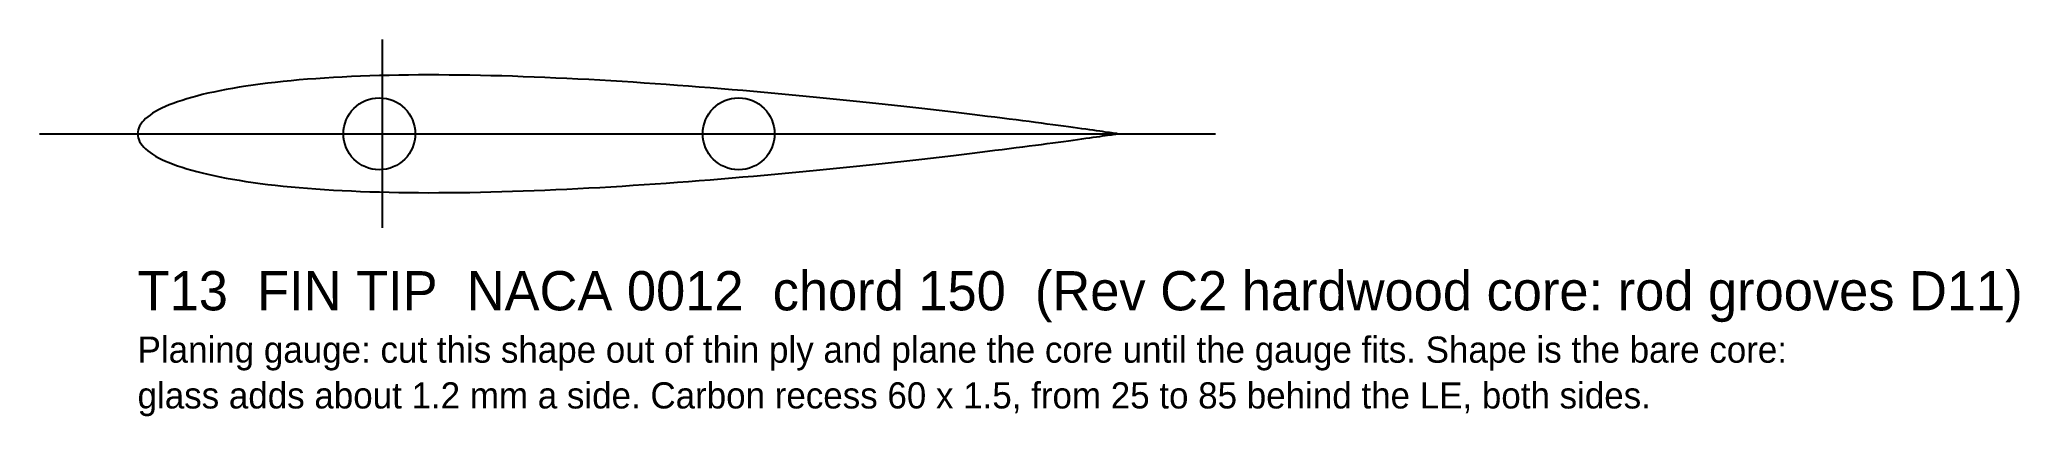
# Model space of a CAD drawing. Extents: x -15 to 288, y -43 to 14.
import ezdxf

# ---------------------------------------------------------------- set-up
doc = ezdxf.new("R2010")
doc.units = 0

msp = doc.modelspace()

# ---------------------------------------------------------------- linework, layer by layer
at = {"layer": 'CHORDLINE'}
msp.add_lwpolyline([(-15, 0), (165, 0)], dxfattribs=at)
at = {"layer": 'FOIL'}
msp.add_lwpolyline([(150, 0), (149.981, 0.003), (149.923, 0.011), (149.828, 0.025), (149.694, 0.044), (149.522, 0.069), (149.311, 0.1), (149.063, 0.136), (148.777, 0.177), (148.454, 0.223), (148.093, 0.275), (147.694, 0.332), (147.258, 0.394), (146.786, 0.461), (146.277, 0.533), (145.731, 0.609), (145.149, 0.691), (144.532, 0.776), (143.879, 0.867), (143.19, 0.961), (142.467, 1.06), (141.71, 1.163), (140.918, 1.27), (140.093, 1.381), (139.234, 1.495), (138.343, 1.613), (137.419, 1.734), (136.463, 1.859), (135.476, 1.986), (134.458, 2.117), (133.41, 2.25), (132.332, 2.386), (131.225, 2.524), (130.089, 2.665), (128.924, 2.807), (127.733, 2.952), (126.514, 3.099), (125.269, 3.247), (123.998, 3.396), (122.702, 3.547), (121.382, 3.7), (120.038, 3.853), (118.671, 4.007), (117.282, 4.162), (115.872, 4.317), (114.44, 4.473), (112.988, 4.629), (111.517, 4.785), (110.027, 4.94), (108.52, 5.096), (106.995, 5.251), (105.454, 5.405), (103.897, 5.559), (102.325, 5.712), (100.74, 5.863), (99.141, 6.014), (97.53, 6.162), (95.908, 6.309), (94.275, 6.454), (92.632, 6.598), (90.98, 6.738), (89.32, 6.877), (87.652, 7.013), (85.979, 7.146), (84.299, 7.276), (82.615, 7.403), (80.927, 7.526), (79.236, 7.646), (77.542, 7.762), (75.848, 7.875), (74.152, 7.983), (72.458, 8.086), (70.764, 8.186), (69.073, 8.28), (67.385, 8.369), (65.701, 8.454), (64.021, 8.532), (62.348, 8.606), (60.68, 8.674), (59.02, 8.736), (57.368, 8.791), (55.725, 8.841), (54.092, 8.884), (52.47, 8.921), (50.859, 8.951), (49.26, 8.974), (47.675, 8.99), (46.103, 8.999), (44.546, 9.001), (43.005, 8.995), (41.48, 8.982), (39.973, 8.962), (38.483, 8.934), (37.012, 8.898), (35.56, 8.855), (34.128, 8.804), (32.718, 8.745), (31.329, 8.678), (29.962, 8.604), (28.618, 8.521), (27.298, 8.431), (26.002, 8.334), (24.731, 8.228), (23.486, 8.115), (22.267, 7.994), (21.076, 7.865), (19.911, 7.73), (18.775, 7.586), (17.668, 7.436), (16.59, 7.278), (15.542, 7.114), (14.524, 6.942), (13.537, 6.764), (12.581, 6.58), (11.657, 6.388), (10.766, 6.191), (9.907, 5.987), (9.082, 5.778), (8.29, 5.563), (7.533, 5.342), (6.81, 5.116), (6.121, 4.884), (5.468, 4.648), (4.851, 4.406), (4.269, 4.16), (3.723, 3.909), (3.214, 3.654), (2.742, 3.395), (2.306, 3.131), (1.907, 2.864), (1.546, 2.593), (1.223, 2.318), (0.937, 2.04), (0.689, 1.758), (0.478, 1.473), (0.306, 1.184), (0.172, 0.893), (0.077, 0.598), (0.019, 0.301), (0, 0), (0.019, -0.301), (0.077, -0.598), (0.172, -0.893), (0.306, -1.184), (0.478, -1.473), (0.689, -1.758), (0.937, -2.04), (1.223, -2.318), (1.546, -2.593), (1.907, -2.864), (2.306, -3.131), (2.742, -3.395), (3.214, -3.654), (3.723, -3.909), (4.269, -4.16), (4.851, -4.406), (5.468, -4.648), (6.121, -4.884), (6.81, -5.116), (7.533, -5.342), (8.29, -5.563), (9.082, -5.778), (9.907, -5.987), (10.766, -6.191), (11.657, -6.388), (12.581, -6.58), (13.537, -6.764), (14.524, -6.942), (15.542, -7.114), (16.59, -7.278), (17.668, -7.436), (18.775, -7.586), (19.911, -7.73), (21.076, -7.865), (22.267, -7.994), (23.486, -8.115), (24.731, -8.228), (26.002, -8.334), (27.298, -8.431), (28.618, -8.521), (29.962, -8.604), (31.329, -8.678), (32.718, -8.745), (34.128, -8.804), (35.56, -8.855), (37.012, -8.898), (38.483, -8.934), (39.973, -8.962), (41.48, -8.982), (43.005, -8.995), (44.546, -9.001), (46.103, -8.999), (47.675, -8.99), (49.26, -8.974), (50.859, -8.951), (52.47, -8.921), (54.092, -8.884), (55.725, -8.841), (57.368, -8.791), (59.02, -8.736), (60.68, -8.674), (62.348, -8.606), (64.021, -8.532), (65.701, -8.454), (67.385, -8.369), (69.073, -8.28), (70.764, -8.186), (72.458, -8.086), (74.152, -7.983), (75.848, -7.875), (77.542, -7.762), (79.236, -7.646), (80.927, -7.526), (82.615, -7.403), (84.299, -7.276), (85.979, -7.146), (87.652, -7.013), (89.32, -6.877), (90.98, -6.738), (92.632, -6.598), (94.275, -6.454), (95.908, -6.309), (97.53, -6.162), (99.141, -6.014), (100.74, -5.863), (102.325, -5.712), (103.897, -5.559), (105.454, -5.405), (106.995, -5.251), (108.52, -5.096), (110.027, -4.94), (111.517, -4.785), (112.988, -4.629), (114.44, -4.473), (115.872, -4.317), (117.282, -4.162), (118.671, -4.007), (120.038, -3.853), (121.382, -3.7), (122.702, -3.547), (123.998, -3.396), (125.269, -3.247), (126.514, -3.099), (127.733, -2.952), (128.924, -2.807), (130.089, -2.665), (131.225, -2.524), (132.332, -2.386), (133.41, -2.25), (134.458, -2.117), (135.476, -1.986), (136.463, -1.859), (137.419, -1.734), (138.343, -1.613), (139.234, -1.495), (140.093, -1.381), (140.918, -1.27), (141.71, -1.163), (142.467, -1.06), (143.19, -0.961), (143.879, -0.867), (144.532, -0.776), (145.149, -0.691), (145.731, -0.609), (146.277, -0.533), (146.786, -0.461), (147.258, -0.394), (147.694, -0.332), (148.093, -0.275), (148.454, -0.223), (148.777, -0.177), (149.063, -0.136), (149.311, -0.1), (149.522, -0.069), (149.694, -0.044), (149.828, -0.025), (149.923, -0.011), (149.981, -0.003), (150, 0)], close=True, dxfattribs=at)
at = {"layer": 'HOLES'}
for centre in [(37, 0), (92, 0)]:
    msp.add_circle(centre, 5.5, dxfattribs=at)
at = {"layer": 'QUARTER_CHORD'}
msp.add_lwpolyline([(37.5, -14.4), (37.5, 14.4)], dxfattribs=at)

# ---------------------------------------------------------------- texts
at = {"layer": 'TEXT'}
for s, height, p in [('T13  FIN TIP  NACA 0012  chord 150  (Rev C2 hardwood core: rod grooves D11)', 6, (0, -27)), ('Planing gauge: cut this shape out of thin ply and plane the core until the gauge fits. Shape is the bare core:', 4, (0, -35)), ('glass adds about 1.2 mm a side. Carbon recess 60 x 1.5, from 25 to 85 behind the LE, both sides.', 4, (0, -42))]:
    msp.add_text(s, height=height, dxfattribs=at).set_placement(p)

doc.saveas('drawing.dxf')
